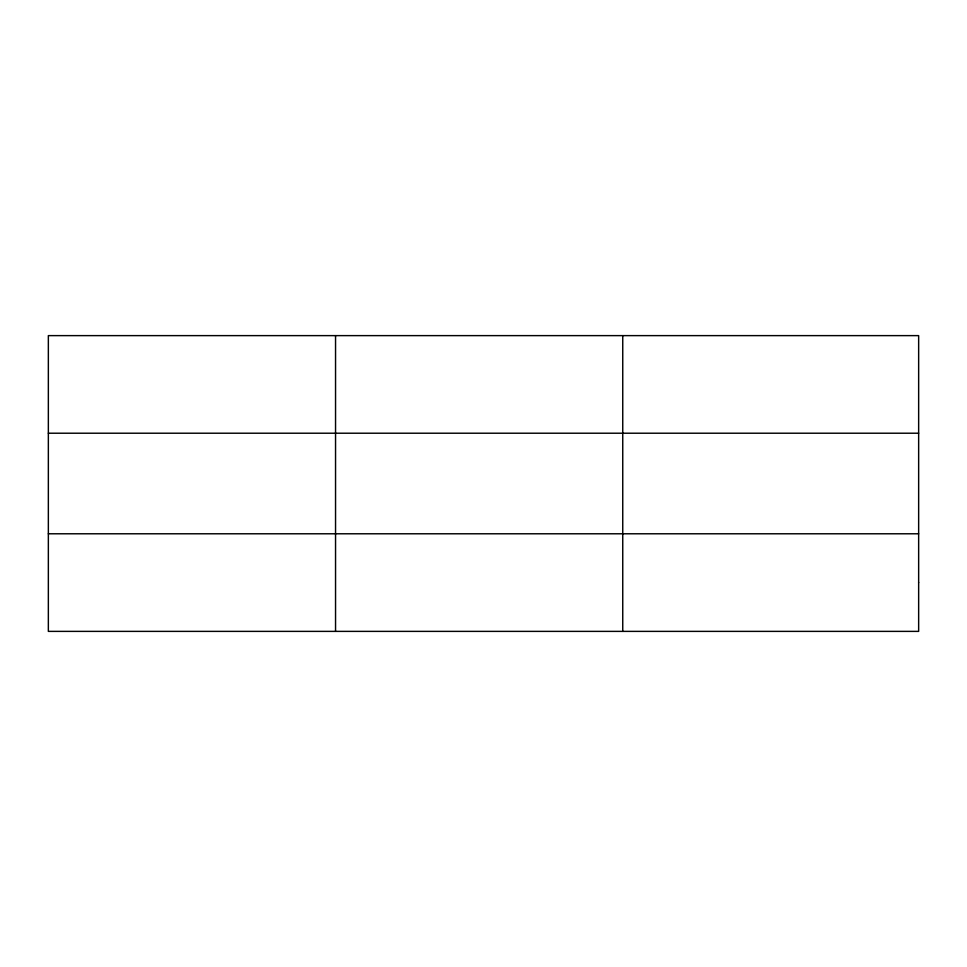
<?xml version="1.0" encoding="UTF-8"?>
<svg xmlns="http://www.w3.org/2000/svg" width="967" height="967" viewBox="0 0 967 967"><rect width="100%" height="100%" fill="white"/><g stroke="black" fill="none" stroke-linecap="round" stroke-linejoin="round"><path stroke-width="1.45" d="M335.549 335.622L335.549 631.378M622.748 335.622L622.748 631.378M48.35 433.216L918.65 433.216M48.35 533.784L918.65 533.784M918.65 582.581L918.65 631.378L48.35 631.378L48.35 335.622L918.65 335.622L918.65 582.581"/></g></svg>
